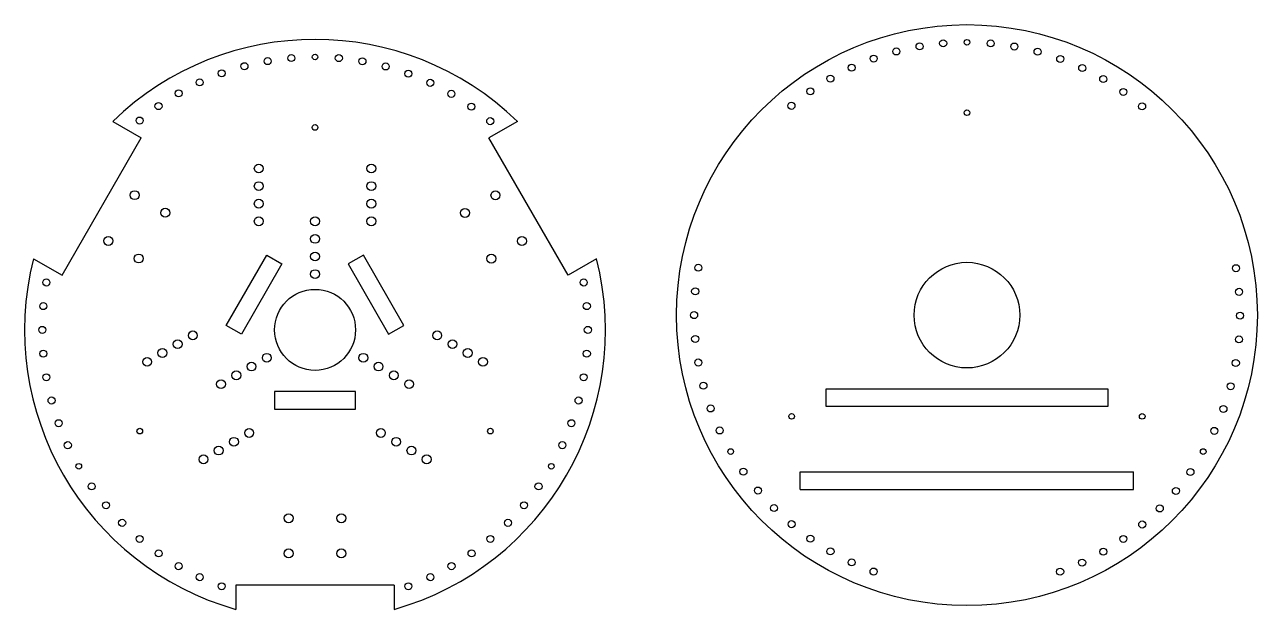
# Model space of a CAD drawing. Header units: millimetres. Extents: x 8 to 709, y 9 to 341.
import ezdxf

# ---------------------------------------------------------------- set-up
doc = ezdxf.new("R2010")
doc.units = ezdxf.units.MM
doc.header["$MEASUREMENT"] = 0

msp = doc.modelspace()

# ---------------------------------------------------------------- linework, layer by layer
for p, q in [((58.37, 286.17), (74.6, 276.8)), ((288.27, 286.17), (272.05, 276.8)), ((29.6, 198.86), (74.6, 276.8)), ((317.05, 198.86), (272.05, 276.8)), ((122.85, 170.38), (145.85, 210.22)), ((145.85, 210.22), (154.51, 205.22)), ((200.8, 210.22), (192.13, 205.22)), ((223.8, 170.38), (200.8, 210.22)), ((13.36, 208.24), (29.6, 198.86)), ((154.51, 205.22), (131.51, 165.38)), ((192.13, 205.22), (215.13, 165.38)), ((333.29, 208.24), (317.05, 198.86)), ((131.51, 165.38), (122.85, 170.38)), ((215.13, 165.38), (223.8, 170.38)), ((463.71, 134.36), (623.71, 134.36)), ((463.71, 124.36), (463.71, 134.36)), ((623.71, 134.36), (623.71, 124.36)), ((196.32, 132.8), (150.32, 132.8)), ((150.32, 132.8), (150.32, 122.8)), ((196.32, 122.8), (196.32, 132.8)), ((150.32, 122.8), (196.32, 122.8)), ((623.71, 124.36), (463.71, 124.36)), ((449.03, 77.22), (449.03, 87.22)), ((449.03, 87.22), (638.39, 87.22)), ((638.39, 77.22), (638.39, 87.22)), ((449.03, 77.22), (638.39, 77.22)), ((218.32, 22.8), (128.32, 22.8)), ((128.32, 22.8), (128.32, 9.06)), ((218.32, 22.8), (218.32, 9.06))]:
    msp.add_line(p, q)
for centre, radius in [((543.71, 176.17), 165), ((516.79, 328.84), 2), ((530.2, 330.58), 2), ((543.71, 331.17), 1.6), ((557.22, 330.53), 2), ((570.62, 328.74), 2), ((146.41, 320.47), 2), ((159.81, 322.21), 2), ((173.32, 322.8), 1.6), ((186.83, 322.16), 2), ((200.24, 320.37), 2), ((490.68, 321.9), 2), ((503.59, 325.94), 2), ((583.82, 325.79), 2), ((596.71, 321.7), 2), ((120.29, 313.53), 2), ((133.2, 317.57), 2), ((213.43, 317.42), 2), ((226.32, 313.33), 2), ((478.18, 316.74), 2), ((609.19, 316.51), 2), ((107.79, 308.37), 2), ((238.8, 308.13), 2), ((466.17, 310.52), 2), ((621.14, 310.26), 2), ((95.79, 302.15), 2), ((250.76, 301.89), 2), ((454.76, 303.28), 2), ((632.54, 302.97), 2), ((84.37, 294.91), 2), ((262.15, 294.6), 2), ((444.01, 295.07), 2), ((643.25, 294.73), 2), ((73.63, 286.7), 2), ((272.86, 286.35), 2), ((543.71, 291.17), 1.6), ((173.32, 282.8), 1.6), ((141.32, 259.48), 2.5), ((205.32, 259.48), 2.5), ((70.86, 244.32), 2.55), ((141.32, 249.48), 2.5), ((205.32, 249.48), 2.5), ((275.83, 244.26), 2.55), ((141.32, 239.48), 2.5), ((205.32, 239.48), 2.5), ((88.18, 234.32), 2.55), ((141.32, 229.48), 2.5), ((173.32, 229.48), 2.5), ((205.32, 229.48), 2.5), ((258.51, 234.26), 2.55), ((55.86, 218.34), 2.55), ((173.32, 219.48), 2.5), ((290.83, 218.28), 2.55), ((73.18, 208.34), 2.55), ((173.32, 209.48), 2.5), ((273.51, 208.28), 2.55), ((391.07, 203.09), 2), ((543.71, 176.17), 30), ((696.58, 202.81), 2), ((20.68, 194.72), 2), ((173.32, 199.48), 2.5), ((325.97, 194.72), 2), ((173.32, 167.8), 23), ((389.3, 189.68), 2), ((698.32, 189.4), 2), ((18.91, 181.31), 2), ((327.73, 181.31), 2), ((388.71, 176.17), 2), ((698.89, 175.89), 2), ((18.32, 167.8), 2), ((328.32, 167.8), 2), ((95.24, 159.67), 2.5), ((103.9, 164.67), 2.5), ((242.74, 164.67), 2.5), ((251.4, 159.67), 2.5), ((389.3, 162.66), 2), ((698.27, 162.38), 2), ((18.91, 154.29), 2), ((86.58, 154.67), 2.5), ((145.89, 151.96), 2.5), ((200.76, 151.96), 2.5), ((260.06, 154.67), 2.5), ((327.73, 154.29), 2), ((77.92, 149.67), 2.5), ((137.23, 146.96), 2.5), ((209.42, 146.96), 2.5), ((268.72, 149.67), 2.5), ((391.07, 149.26), 2), ((696.48, 148.98), 2), ((20.68, 140.89), 2), ((128.57, 141.96), 2.5), ((218.08, 141.96), 2.5), ((325.97, 140.89), 2), ((119.9, 136.96), 2.5), ((226.74, 136.96), 2.5), ((393.99, 136.06), 2), ((693.53, 135.78), 2), ((23.61, 127.68), 2), ((323.04, 127.68), 2), ((398.06, 123.16), 2), ((444.12, 118.67), 1.6), ((643.3, 118.67), 1.6), ((689.44, 122.89), 2), ((27.67, 114.79), 2), ((318.98, 114.79), 2), ((403.23, 110.67), 2), ((684.25, 110.41), 2), ((73.73, 110.3), 1.6), ((127.24, 104.25), 2.5), ((135.9, 109.25), 2.5), ((210.74, 109.25), 2.5), ((219.4, 104.25), 2.5), ((272.92, 110.3), 1.6), ((32.85, 102.3), 2), ((118.58, 99.25), 2.5), ((228.06, 99.25), 2.5), ((313.8, 102.3), 2), ((409.48, 98.67), 1.6), ((677.94, 98.67), 1.6), ((39.09, 90.3), 1.6), ((109.92, 94.25), 2.5), ((236.72, 94.25), 2.5), ((307.56, 90.3), 1.6), ((416.74, 87.27), 2), ((670.69, 87.04), 2), ((46.36, 78.9), 2), ((300.29, 78.9), 2), ((424.97, 76.54), 2), ((662.44, 76.32), 2), ((54.59, 68.17), 2), ((292.06, 68.17), 2), ((158.29, 60.8), 2.55), ((188.29, 60.8), 2.55), ((434.11, 66.57), 2), ((653.29, 66.37), 2), ((63.72, 58.2), 2), ((282.93, 58.2), 2), ((444.08, 57.44), 2), ((643.3, 57.25), 2), ((73.69, 49.06), 2), ((272.96, 49.06), 2), ((454.81, 49.2), 2), ((632.56, 49.04), 2), ((84.42, 40.83), 2), ((158.29, 40.8), 2.55), ((188.29, 40.8), 2.55), ((262.23, 40.83), 2), ((466.18, 41.96), 2), ((621.17, 41.81), 2), ((95.79, 33.59), 2), ((250.85, 33.59), 2), ((478.17, 35.71), 2), ((609.17, 35.59), 2), ((107.79, 27.34), 2), ((238.86, 27.34), 2), ((490.66, 30.53), 2), ((596.67, 30.44), 2), ((120.28, 22.16), 2), ((226.37, 22.16), 2)]:
    msp.add_circle(centre, radius)
for start, end in [(45.8398, 134.1602), (165.81344, 254.17338), (285.82662, 14.18656)]:
    msp.add_arc((173.32, 167.8), 165, start, end)

doc.saveas('drawing.dxf')
